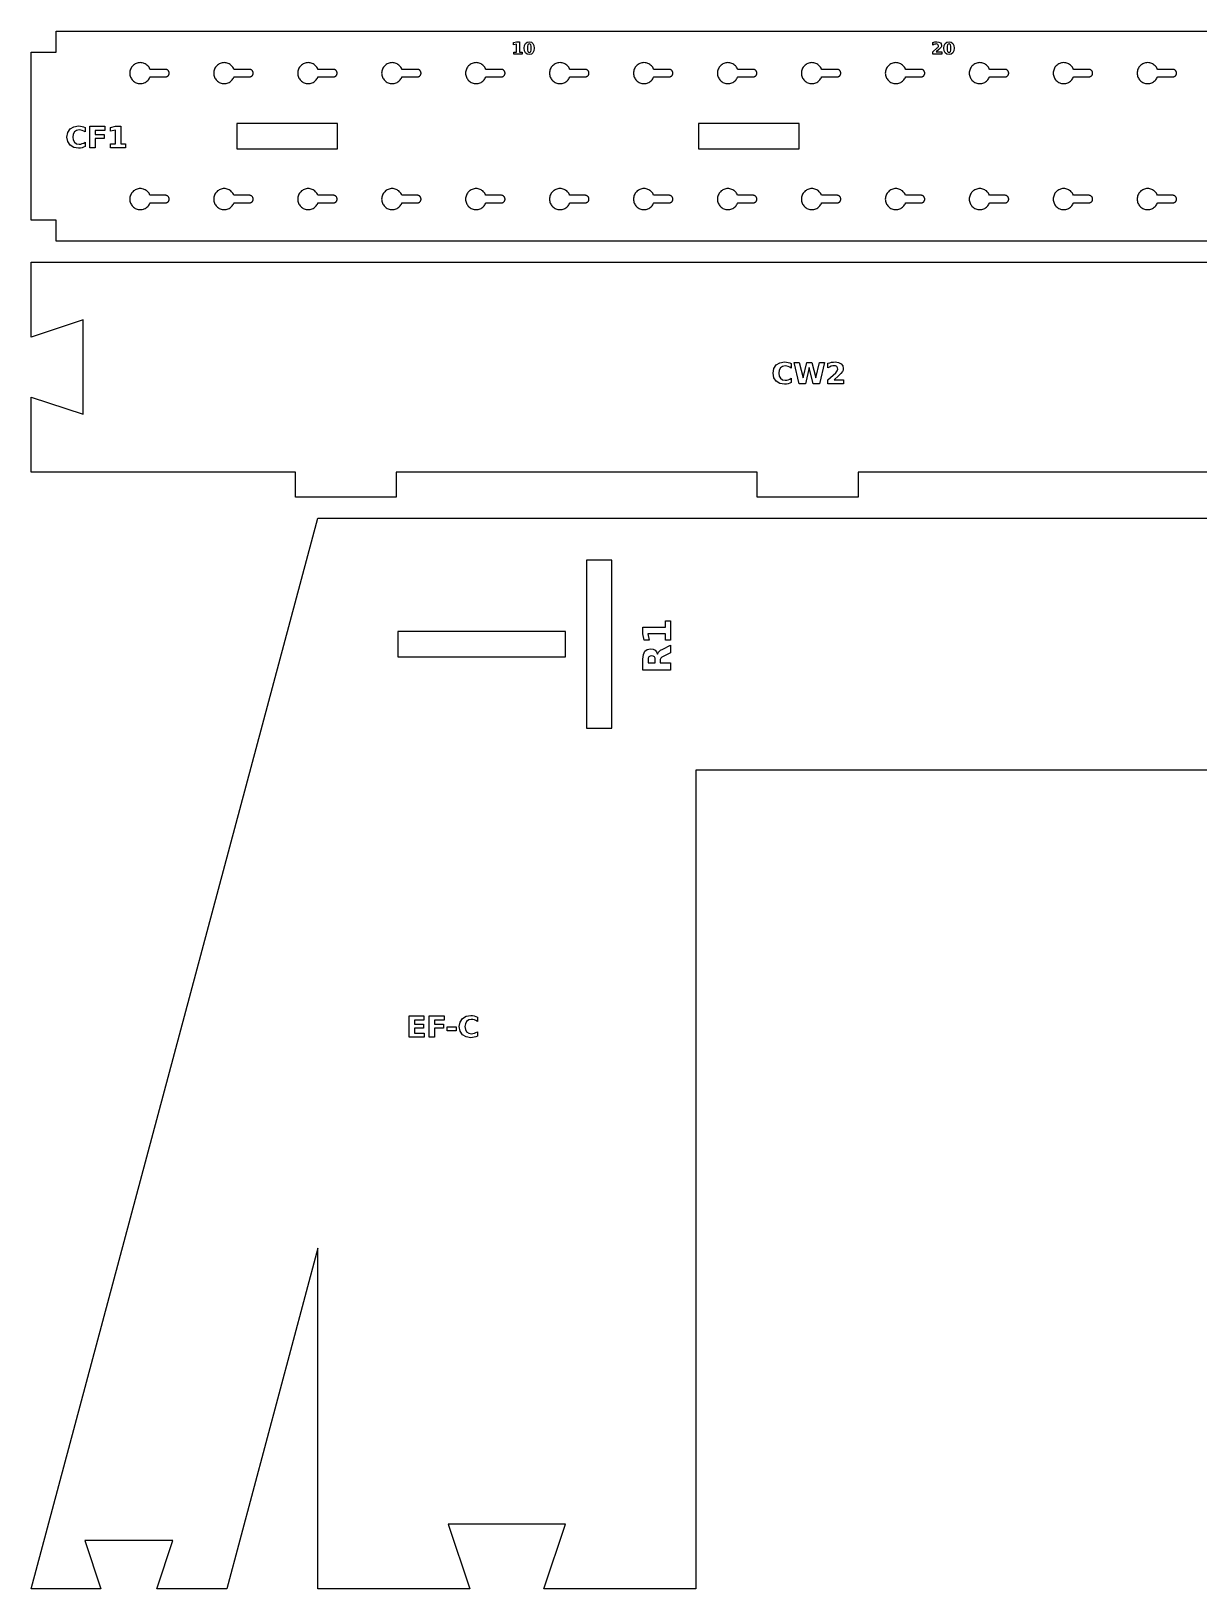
# Model space of a CAD drawing. Header units: millimetres. Extents: x 12 to 566, y 12 to 384.
# Drawn here: x 12.5 to 290.7, y 12.5 to 383.5 of the extents above; entities that cross this region are included whole.
import ezdxf

# ---------------------------------------------------------------- set-up
doc = ezdxf.new("R2010")
doc.units = ezdxf.units.MM
doc.layers.add('CUT', color=1, linetype='Continuous')
doc.layers.add('ENGRAVE', color=5, linetype='Continuous')

msp = doc.modelspace()

# ---------------------------------------------------------------- linework, layer by layer
at = {"layer": 'CUT', "color": 1}
for points in [[(18.5, 383.5), (448.5, 383.5), (448.5, 364.24), (458.4, 367.5), (458.4, 349.5), (448.5, 352.76), (448.5, 333.5), (18.5, 333.5), (18.5, 338.5), (12.5, 338.5), (12.5, 378.5), (18.5, 378.5)], [(40.43, 371.91), (40.58, 372.11), (40.7, 372.32), (40.81, 372.54), (40.83, 372.6), (44.5, 372.6), (44.59, 372.6), (44.68, 372.62), (44.76, 372.64), (44.84, 372.67), (44.92, 372.71), (45, 372.75), (45.07, 372.8), (45.14, 372.86), (45.2, 372.93), (45.25, 373), (45.29, 373.08), (45.33, 373.16), (45.36, 373.24), (45.38, 373.32), (45.4, 373.41), (45.4, 373.5), (45.4, 373.59), (45.38, 373.68), (45.36, 373.76), (45.33, 373.84), (45.29, 373.92), (45.25, 374), (45.2, 374.07), (45.14, 374.14), (45.07, 374.2), (45, 374.25), (44.92, 374.29), (44.84, 374.33), (44.76, 374.36), (44.68, 374.38), (44.59, 374.4), (44.5, 374.4), (40.83, 374.4), (40.81, 374.46), (40.7, 374.68), (40.58, 374.89), (40.43, 375.09), (40.27, 375.27), (40.09, 375.43), (39.89, 375.58), (39.68, 375.7), (39.46, 375.81), (39.23, 375.89), (38.99, 375.95), (38.75, 375.99), (38.5, 376), (38.25, 375.99), (38.01, 375.95), (37.77, 375.89), (37.54, 375.81), (37.32, 375.7), (37.11, 375.58), (36.91, 375.43), (36.73, 375.27), (36.57, 375.09), (36.42, 374.89), (36.3, 374.68), (36.19, 374.46), (36.11, 374.23), (36.05, 373.99), (36.01, 373.75), (36, 373.5), (36.01, 373.25), (36.05, 373.01), (36.11, 372.77), (36.19, 372.54), (36.3, 372.32), (36.42, 372.11), (36.57, 371.91), (36.73, 371.73), (36.91, 371.57), (37.11, 371.42), (37.32, 371.3), (37.54, 371.19), (37.77, 371.11), (38.01, 371.05), (38.25, 371.01), (38.5, 371), (38.75, 371.01), (38.99, 371.05), (39.23, 371.11), (39.46, 371.19), (39.68, 371.3), (39.89, 371.42), (40.09, 371.57), (40.27, 371.73)], [(60.43, 371.91), (60.58, 372.11), (60.7, 372.32), (60.81, 372.54), (60.83, 372.6), (64.5, 372.6), (64.59, 372.6), (64.68, 372.62), (64.76, 372.64), (64.84, 372.67), (64.92, 372.71), (65, 372.75), (65.07, 372.8), (65.14, 372.86), (65.2, 372.93), (65.25, 373), (65.29, 373.08), (65.33, 373.16), (65.36, 373.24), (65.38, 373.32), (65.4, 373.41), (65.4, 373.5), (65.4, 373.59), (65.38, 373.68), (65.36, 373.76), (65.33, 373.84), (65.29, 373.92), (65.25, 374), (65.2, 374.07), (65.14, 374.14), (65.07, 374.2), (65, 374.25), (64.92, 374.29), (64.84, 374.33), (64.76, 374.36), (64.68, 374.38), (64.59, 374.4), (64.5, 374.4), (60.83, 374.4), (60.81, 374.46), (60.7, 374.68), (60.58, 374.89), (60.43, 375.09), (60.27, 375.27), (60.09, 375.43), (59.89, 375.58), (59.68, 375.7), (59.46, 375.81), (59.23, 375.89), (58.99, 375.95), (58.75, 375.99), (58.5, 376), (58.25, 375.99), (58.01, 375.95), (57.77, 375.89), (57.54, 375.81), (57.32, 375.7), (57.11, 375.58), (56.91, 375.43), (56.73, 375.27), (56.57, 375.09), (56.42, 374.89), (56.3, 374.68), (56.19, 374.46), (56.11, 374.23), (56.05, 373.99), (56.01, 373.75), (56, 373.5), (56.01, 373.25), (56.05, 373.01), (56.11, 372.77), (56.19, 372.54), (56.3, 372.32), (56.42, 372.11), (56.57, 371.91), (56.73, 371.73), (56.91, 371.57), (57.11, 371.42), (57.32, 371.3), (57.54, 371.19), (57.77, 371.11), (58.01, 371.05), (58.25, 371.01), (58.5, 371), (58.75, 371.01), (58.99, 371.05), (59.23, 371.11), (59.46, 371.19), (59.68, 371.3), (59.89, 371.42), (60.09, 371.57), (60.27, 371.73)], [(80.43, 371.91), (80.58, 372.11), (80.7, 372.32), (80.81, 372.54), (80.83, 372.6), (84.5, 372.6), (84.59, 372.6), (84.68, 372.62), (84.76, 372.64), (84.84, 372.67), (84.92, 372.71), (85, 372.75), (85.07, 372.8), (85.14, 372.86), (85.2, 372.93), (85.25, 373), (85.29, 373.08), (85.33, 373.16), (85.36, 373.24), (85.38, 373.32), (85.4, 373.41), (85.4, 373.5), (85.4, 373.59), (85.38, 373.68), (85.36, 373.76), (85.33, 373.84), (85.29, 373.92), (85.25, 374), (85.2, 374.07), (85.14, 374.14), (85.07, 374.2), (85, 374.25), (84.92, 374.29), (84.84, 374.33), (84.76, 374.36), (84.68, 374.38), (84.59, 374.4), (84.5, 374.4), (80.83, 374.4), (80.81, 374.46), (80.7, 374.68), (80.58, 374.89), (80.43, 375.09), (80.27, 375.27), (80.09, 375.43), (79.89, 375.58), (79.68, 375.7), (79.46, 375.81), (79.23, 375.89), (78.99, 375.95), (78.75, 375.99), (78.5, 376), (78.25, 375.99), (78.01, 375.95), (77.77, 375.89), (77.54, 375.81), (77.32, 375.7), (77.11, 375.58), (76.91, 375.43), (76.73, 375.27), (76.57, 375.09), (76.42, 374.89), (76.3, 374.68), (76.19, 374.46), (76.11, 374.23), (76.05, 373.99), (76.01, 373.75), (76, 373.5), (76.01, 373.25), (76.05, 373.01), (76.11, 372.77), (76.19, 372.54), (76.3, 372.32), (76.42, 372.11), (76.57, 371.91), (76.73, 371.73), (76.91, 371.57), (77.11, 371.42), (77.32, 371.3), (77.54, 371.19), (77.77, 371.11), (78.01, 371.05), (78.25, 371.01), (78.5, 371), (78.75, 371.01), (78.99, 371.05), (79.23, 371.11), (79.46, 371.19), (79.68, 371.3), (79.89, 371.42), (80.09, 371.57), (80.27, 371.73)], [(100.43, 371.91), (100.58, 372.11), (100.7, 372.32), (100.81, 372.54), (100.83, 372.6), (104.5, 372.6), (104.59, 372.6), (104.68, 372.62), (104.76, 372.64), (104.84, 372.67), (104.92, 372.71), (105, 372.75), (105.07, 372.8), (105.14, 372.86), (105.2, 372.93), (105.25, 373), (105.29, 373.08), (105.33, 373.16), (105.36, 373.24), (105.38, 373.32), (105.4, 373.41), (105.4, 373.5), (105.4, 373.59), (105.38, 373.68), (105.36, 373.76), (105.33, 373.84), (105.29, 373.92), (105.25, 374), (105.2, 374.07), (105.14, 374.14), (105.07, 374.2), (105, 374.25), (104.92, 374.29), (104.84, 374.33), (104.76, 374.36), (104.68, 374.38), (104.59, 374.4), (104.5, 374.4), (100.83, 374.4), (100.81, 374.46), (100.7, 374.68), (100.58, 374.89), (100.43, 375.09), (100.27, 375.27), (100.09, 375.43), (99.89, 375.58), (99.68, 375.7), (99.46, 375.81), (99.23, 375.89), (98.99, 375.95), (98.75, 375.99), (98.5, 376), (98.25, 375.99), (98.01, 375.95), (97.77, 375.89), (97.54, 375.81), (97.32, 375.7), (97.11, 375.58), (96.91, 375.43), (96.73, 375.27), (96.57, 375.09), (96.42, 374.89), (96.3, 374.68), (96.19, 374.46), (96.11, 374.23), (96.05, 373.99), (96.01, 373.75), (96, 373.5), (96.01, 373.25), (96.05, 373.01), (96.11, 372.77), (96.19, 372.54), (96.3, 372.32), (96.42, 372.11), (96.57, 371.91), (96.73, 371.73), (96.91, 371.57), (97.11, 371.42), (97.32, 371.3), (97.54, 371.19), (97.77, 371.11), (98.01, 371.05), (98.25, 371.01), (98.5, 371), (98.75, 371.01), (98.99, 371.05), (99.23, 371.11), (99.46, 371.19), (99.68, 371.3), (99.89, 371.42), (100.09, 371.57), (100.27, 371.73)], [(120.43, 371.91), (120.58, 372.11), (120.7, 372.32), (120.81, 372.54), (120.83, 372.6), (124.5, 372.6), (124.59, 372.6), (124.68, 372.62), (124.76, 372.64), (124.84, 372.67), (124.92, 372.71), (125, 372.75), (125.07, 372.8), (125.14, 372.86), (125.2, 372.93), (125.25, 373), (125.29, 373.08), (125.33, 373.16), (125.36, 373.24), (125.38, 373.32), (125.4, 373.41), (125.4, 373.5), (125.4, 373.59), (125.38, 373.68), (125.36, 373.76), (125.33, 373.84), (125.29, 373.92), (125.25, 374), (125.2, 374.07), (125.14, 374.14), (125.07, 374.2), (125, 374.25), (124.92, 374.29), (124.84, 374.33), (124.76, 374.36), (124.68, 374.38), (124.59, 374.4), (124.5, 374.4), (120.83, 374.4), (120.81, 374.46), (120.7, 374.68), (120.58, 374.89), (120.43, 375.09), (120.27, 375.27), (120.09, 375.43), (119.89, 375.58), (119.68, 375.7), (119.46, 375.81), (119.23, 375.89), (118.99, 375.95), (118.75, 375.99), (118.5, 376), (118.25, 375.99), (118.01, 375.95), (117.77, 375.89), (117.54, 375.81), (117.32, 375.7), (117.11, 375.58), (116.91, 375.43), (116.73, 375.27), (116.57, 375.09), (116.42, 374.89), (116.3, 374.68), (116.19, 374.46), (116.11, 374.23), (116.05, 373.99), (116.01, 373.75), (116, 373.5), (116.01, 373.25), (116.05, 373.01), (116.11, 372.77), (116.19, 372.54), (116.3, 372.32), (116.42, 372.11), (116.57, 371.91), (116.73, 371.73), (116.91, 371.57), (117.11, 371.42), (117.32, 371.3), (117.54, 371.19), (117.77, 371.11), (118.01, 371.05), (118.25, 371.01), (118.5, 371), (118.75, 371.01), (118.99, 371.05), (119.23, 371.11), (119.46, 371.19), (119.68, 371.3), (119.89, 371.42), (120.09, 371.57), (120.27, 371.73)], [(140.43, 371.91), (140.58, 372.11), (140.7, 372.32), (140.81, 372.54), (140.83, 372.6), (144.5, 372.6), (144.59, 372.6), (144.68, 372.62), (144.76, 372.64), (144.84, 372.67), (144.92, 372.71), (145, 372.75), (145.07, 372.8), (145.14, 372.86), (145.2, 372.93), (145.25, 373), (145.29, 373.08), (145.33, 373.16), (145.36, 373.24), (145.38, 373.32), (145.4, 373.41), (145.4, 373.5), (145.4, 373.59), (145.38, 373.68), (145.36, 373.76), (145.33, 373.84), (145.29, 373.92), (145.25, 374), (145.2, 374.07), (145.14, 374.14), (145.07, 374.2), (145, 374.25), (144.92, 374.29), (144.84, 374.33), (144.76, 374.36), (144.68, 374.38), (144.59, 374.4), (144.5, 374.4), (140.83, 374.4), (140.81, 374.46), (140.7, 374.68), (140.58, 374.89), (140.43, 375.09), (140.27, 375.27), (140.09, 375.43), (139.89, 375.58), (139.68, 375.7), (139.46, 375.81), (139.23, 375.89), (138.99, 375.95), (138.75, 375.99), (138.5, 376), (138.25, 375.99), (138.01, 375.95), (137.77, 375.89), (137.54, 375.81), (137.32, 375.7), (137.11, 375.58), (136.91, 375.43), (136.73, 375.27), (136.57, 375.09), (136.42, 374.89), (136.3, 374.68), (136.19, 374.46), (136.11, 374.23), (136.05, 373.99), (136.01, 373.75), (136, 373.5), (136.01, 373.25), (136.05, 373.01), (136.11, 372.77), (136.19, 372.54), (136.3, 372.32), (136.42, 372.11), (136.57, 371.91), (136.73, 371.73), (136.91, 371.57), (137.11, 371.42), (137.32, 371.3), (137.54, 371.19), (137.77, 371.11), (138.01, 371.05), (138.25, 371.01), (138.5, 371), (138.75, 371.01), (138.99, 371.05), (139.23, 371.11), (139.46, 371.19), (139.68, 371.3), (139.89, 371.42), (140.09, 371.57), (140.27, 371.73)], [(160.43, 371.91), (160.58, 372.11), (160.7, 372.32), (160.81, 372.54), (160.83, 372.6), (164.5, 372.6), (164.59, 372.6), (164.68, 372.62), (164.76, 372.64), (164.84, 372.67), (164.92, 372.71), (165, 372.75), (165.07, 372.8), (165.14, 372.86), (165.2, 372.93), (165.25, 373), (165.29, 373.08), (165.33, 373.16), (165.36, 373.24), (165.38, 373.32), (165.4, 373.41), (165.4, 373.5), (165.4, 373.59), (165.38, 373.68), (165.36, 373.76), (165.33, 373.84), (165.29, 373.92), (165.25, 374), (165.2, 374.07), (165.14, 374.14), (165.07, 374.2), (165, 374.25), (164.92, 374.29), (164.84, 374.33), (164.76, 374.36), (164.68, 374.38), (164.59, 374.4), (164.5, 374.4), (160.83, 374.4), (160.81, 374.46), (160.7, 374.68), (160.58, 374.89), (160.43, 375.09), (160.27, 375.27), (160.09, 375.43), (159.89, 375.58), (159.68, 375.7), (159.46, 375.81), (159.23, 375.89), (158.99, 375.95), (158.75, 375.99), (158.5, 376), (158.25, 375.99), (158.01, 375.95), (157.77, 375.89), (157.54, 375.81), (157.32, 375.7), (157.11, 375.58), (156.91, 375.43), (156.73, 375.27), (156.57, 375.09), (156.42, 374.89), (156.3, 374.68), (156.19, 374.46), (156.11, 374.23), (156.05, 373.99), (156.01, 373.75), (156, 373.5), (156.01, 373.25), (156.05, 373.01), (156.11, 372.77), (156.19, 372.54), (156.3, 372.32), (156.42, 372.11), (156.57, 371.91), (156.73, 371.73), (156.91, 371.57), (157.11, 371.42), (157.32, 371.3), (157.54, 371.19), (157.77, 371.11), (158.01, 371.05), (158.25, 371.01), (158.5, 371), (158.75, 371.01), (158.99, 371.05), (159.23, 371.11), (159.46, 371.19), (159.68, 371.3), (159.89, 371.42), (160.09, 371.57), (160.27, 371.73)], [(180.43, 371.91), (180.58, 372.11), (180.7, 372.32), (180.81, 372.54), (180.83, 372.6), (184.5, 372.6), (184.59, 372.6), (184.68, 372.62), (184.76, 372.64), (184.84, 372.67), (184.92, 372.71), (185, 372.75), (185.07, 372.8), (185.14, 372.86), (185.2, 372.93), (185.25, 373), (185.29, 373.08), (185.33, 373.16), (185.36, 373.24), (185.38, 373.32), (185.4, 373.41), (185.4, 373.5), (185.4, 373.59), (185.38, 373.68), (185.36, 373.76), (185.33, 373.84), (185.29, 373.92), (185.25, 374), (185.2, 374.07), (185.14, 374.14), (185.07, 374.2), (185, 374.25), (184.92, 374.29), (184.84, 374.33), (184.76, 374.36), (184.68, 374.38), (184.59, 374.4), (184.5, 374.4), (180.83, 374.4), (180.81, 374.46), (180.7, 374.68), (180.58, 374.89), (180.43, 375.09), (180.27, 375.27), (180.09, 375.43), (179.89, 375.58), (179.68, 375.7), (179.46, 375.81), (179.23, 375.89), (178.99, 375.95), (178.75, 375.99), (178.5, 376), (178.25, 375.99), (178.01, 375.95), (177.77, 375.89), (177.54, 375.81), (177.32, 375.7), (177.11, 375.58), (176.91, 375.43), (176.73, 375.27), (176.57, 375.09), (176.42, 374.89), (176.3, 374.68), (176.19, 374.46), (176.11, 374.23), (176.05, 373.99), (176.01, 373.75), (176, 373.5), (176.01, 373.25), (176.05, 373.01), (176.11, 372.77), (176.19, 372.54), (176.3, 372.32), (176.42, 372.11), (176.57, 371.91), (176.73, 371.73), (176.91, 371.57), (177.11, 371.42), (177.32, 371.3), (177.54, 371.19), (177.77, 371.11), (178.01, 371.05), (178.25, 371.01), (178.5, 371), (178.75, 371.01), (178.99, 371.05), (179.23, 371.11), (179.46, 371.19), (179.68, 371.3), (179.89, 371.42), (180.09, 371.57), (180.27, 371.73)], [(200.43, 371.91), (200.58, 372.11), (200.7, 372.32), (200.81, 372.54), (200.83, 372.6), (204.5, 372.6), (204.59, 372.6), (204.68, 372.62), (204.76, 372.64), (204.84, 372.67), (204.92, 372.71), (205, 372.75), (205.07, 372.8), (205.14, 372.86), (205.2, 372.93), (205.25, 373), (205.29, 373.08), (205.33, 373.16), (205.36, 373.24), (205.38, 373.32), (205.4, 373.41), (205.4, 373.5), (205.4, 373.59), (205.38, 373.68), (205.36, 373.76), (205.33, 373.84), (205.29, 373.92), (205.25, 374), (205.2, 374.07), (205.14, 374.14), (205.07, 374.2), (205, 374.25), (204.92, 374.29), (204.84, 374.33), (204.76, 374.36), (204.68, 374.38), (204.59, 374.4), (204.5, 374.4), (200.83, 374.4), (200.81, 374.46), (200.7, 374.68), (200.58, 374.89), (200.43, 375.09), (200.27, 375.27), (200.09, 375.43), (199.89, 375.58), (199.68, 375.7), (199.46, 375.81), (199.23, 375.89), (198.99, 375.95), (198.75, 375.99), (198.5, 376), (198.25, 375.99), (198.01, 375.95), (197.77, 375.89), (197.54, 375.81), (197.32, 375.7), (197.11, 375.58), (196.91, 375.43), (196.73, 375.27), (196.57, 375.09), (196.42, 374.89), (196.3, 374.68), (196.19, 374.46), (196.11, 374.23), (196.05, 373.99), (196.01, 373.75), (196, 373.5), (196.01, 373.25), (196.05, 373.01), (196.11, 372.77), (196.19, 372.54), (196.3, 372.32), (196.42, 372.11), (196.57, 371.91), (196.73, 371.73), (196.91, 371.57), (197.11, 371.42), (197.32, 371.3), (197.54, 371.19), (197.77, 371.11), (198.01, 371.05), (198.25, 371.01), (198.5, 371), (198.75, 371.01), (198.99, 371.05), (199.23, 371.11), (199.46, 371.19), (199.68, 371.3), (199.89, 371.42), (200.09, 371.57), (200.27, 371.73)], [(220.27, 371.73), (220.43, 371.91), (220.58, 372.11), (220.7, 372.32), (220.81, 372.54), (220.83, 372.6), (224.5, 372.6), (224.59, 372.6), (224.68, 372.62), (224.76, 372.64), (224.84, 372.67), (224.92, 372.71), (225, 372.75), (225.07, 372.8), (225.14, 372.86), (225.2, 372.93), (225.25, 373), (225.29, 373.08), (225.33, 373.16), (225.36, 373.24), (225.38, 373.32), (225.4, 373.41), (225.4, 373.5), (225.4, 373.59), (225.38, 373.68), (225.36, 373.76), (225.33, 373.84), (225.29, 373.92), (225.25, 374), (225.2, 374.07), (225.14, 374.14), (225.07, 374.2), (225, 374.25), (224.92, 374.29), (224.84, 374.33), (224.76, 374.36), (224.68, 374.38), (224.59, 374.4), (224.5, 374.4), (220.83, 374.4), (220.81, 374.46), (220.7, 374.68), (220.58, 374.89), (220.43, 375.09), (220.27, 375.27), (220.09, 375.43), (219.89, 375.58), (219.68, 375.7), (219.46, 375.81), (219.23, 375.89), (218.99, 375.95), (218.75, 375.99), (218.5, 376), (218.25, 375.99), (218.01, 375.95), (217.77, 375.89), (217.54, 375.81), (217.32, 375.7), (217.11, 375.58), (216.91, 375.43), (216.73, 375.27), (216.57, 375.09), (216.42, 374.89), (216.3, 374.68), (216.19, 374.46), (216.11, 374.23), (216.05, 373.99), (216.01, 373.75), (216, 373.5), (216.01, 373.25), (216.05, 373.01), (216.11, 372.77), (216.19, 372.54), (216.3, 372.32), (216.42, 372.11), (216.57, 371.91), (216.73, 371.73), (216.91, 371.57), (217.11, 371.42), (217.32, 371.3), (217.54, 371.19), (217.77, 371.11), (218.01, 371.05), (218.25, 371.01), (218.5, 371), (218.75, 371.01), (218.99, 371.05), (219.23, 371.11), (219.46, 371.19), (219.68, 371.3), (219.89, 371.42), (220.09, 371.57)], [(240.27, 371.73), (240.43, 371.91), (240.58, 372.11), (240.7, 372.32), (240.81, 372.54), (240.83, 372.6), (244.5, 372.6), (244.59, 372.6), (244.68, 372.62), (244.76, 372.64), (244.84, 372.67), (244.92, 372.71), (245, 372.75), (245.07, 372.8), (245.14, 372.86), (245.2, 372.93), (245.25, 373), (245.29, 373.08), (245.33, 373.16), (245.36, 373.24), (245.38, 373.32), (245.4, 373.41), (245.4, 373.5), (245.4, 373.59), (245.38, 373.68), (245.36, 373.76), (245.33, 373.84), (245.29, 373.92), (245.25, 374), (245.2, 374.07), (245.14, 374.14), (245.07, 374.2), (245, 374.25), (244.92, 374.29), (244.84, 374.33), (244.76, 374.36), (244.68, 374.38), (244.59, 374.4), (244.5, 374.4), (240.83, 374.4), (240.81, 374.46), (240.7, 374.68), (240.58, 374.89), (240.43, 375.09), (240.27, 375.27), (240.09, 375.43), (239.89, 375.58), (239.68, 375.7), (239.46, 375.81), (239.23, 375.89), (238.99, 375.95), (238.75, 375.99), (238.5, 376), (238.25, 375.99), (238.01, 375.95), (237.77, 375.89), (237.54, 375.81), (237.32, 375.7), (237.11, 375.58), (236.91, 375.43), (236.73, 375.27), (236.57, 375.09), (236.42, 374.89), (236.3, 374.68), (236.19, 374.46), (236.11, 374.23), (236.05, 373.99), (236.01, 373.75), (236, 373.5), (236.01, 373.25), (236.05, 373.01), (236.11, 372.77), (236.19, 372.54), (236.3, 372.32), (236.42, 372.11), (236.57, 371.91), (236.73, 371.73), (236.91, 371.57), (237.11, 371.42), (237.32, 371.3), (237.54, 371.19), (237.77, 371.11), (238.01, 371.05), (238.25, 371.01), (238.5, 371), (238.75, 371.01), (238.99, 371.05), (239.23, 371.11), (239.46, 371.19), (239.68, 371.3), (239.89, 371.42), (240.09, 371.57)], [(260.43, 371.91), (260.58, 372.11), (260.7, 372.32), (260.81, 372.54), (260.83, 372.6), (264.5, 372.6), (264.59, 372.6), (264.68, 372.62), (264.76, 372.64), (264.84, 372.67), (264.92, 372.71), (265, 372.75), (265.07, 372.8), (265.14, 372.86), (265.2, 372.93), (265.25, 373), (265.29, 373.08), (265.33, 373.16), (265.36, 373.24), (265.38, 373.32), (265.4, 373.41), (265.4, 373.5), (265.4, 373.59), (265.38, 373.68), (265.36, 373.76), (265.33, 373.84), (265.29, 373.92), (265.25, 374), (265.2, 374.07), (265.14, 374.14), (265.07, 374.2), (265, 374.25), (264.92, 374.29), (264.84, 374.33), (264.76, 374.36), (264.68, 374.38), (264.59, 374.4), (264.5, 374.4), (260.83, 374.4), (260.81, 374.46), (260.7, 374.68), (260.58, 374.89), (260.43, 375.09), (260.27, 375.27), (260.09, 375.43), (259.89, 375.58), (259.68, 375.7), (259.46, 375.81), (259.23, 375.89), (258.99, 375.95), (258.75, 375.99), (258.5, 376), (258.25, 375.99), (258.01, 375.95), (257.77, 375.89), (257.54, 375.81), (257.32, 375.7), (257.11, 375.58), (256.91, 375.43), (256.73, 375.27), (256.57, 375.09), (256.42, 374.89), (256.3, 374.68), (256.19, 374.46), (256.11, 374.23), (256.05, 373.99), (256.01, 373.75), (256, 373.5), (256.01, 373.25), (256.05, 373.01), (256.11, 372.77), (256.19, 372.54), (256.3, 372.32), (256.42, 372.11), (256.57, 371.91), (256.73, 371.73), (256.91, 371.57), (257.11, 371.42), (257.32, 371.3), (257.54, 371.19), (257.77, 371.11), (258.01, 371.05), (258.25, 371.01), (258.5, 371), (258.75, 371.01), (258.99, 371.05), (259.23, 371.11), (259.46, 371.19), (259.68, 371.3), (259.89, 371.42), (260.09, 371.57), (260.27, 371.73)], [(280.43, 371.91), (280.58, 372.11), (280.7, 372.32), (280.81, 372.54), (280.83, 372.6), (284.5, 372.6), (284.59, 372.6), (284.68, 372.62), (284.76, 372.64), (284.84, 372.67), (284.92, 372.71), (285, 372.75), (285.07, 372.8), (285.14, 372.86), (285.2, 372.93), (285.25, 373), (285.29, 373.08), (285.33, 373.16), (285.36, 373.24), (285.38, 373.32), (285.4, 373.41), (285.4, 373.5), (285.4, 373.59), (285.38, 373.68), (285.36, 373.76), (285.33, 373.84), (285.29, 373.92), (285.25, 374), (285.2, 374.07), (285.14, 374.14), (285.07, 374.2), (285, 374.25), (284.92, 374.29), (284.84, 374.33), (284.76, 374.36), (284.68, 374.38), (284.59, 374.4), (284.5, 374.4), (280.83, 374.4), (280.81, 374.46), (280.7, 374.68), (280.58, 374.89), (280.43, 375.09), (280.27, 375.27), (280.09, 375.43), (279.89, 375.58), (279.68, 375.7), (279.46, 375.81), (279.23, 375.89), (278.99, 375.95), (278.75, 375.99), (278.5, 376), (278.25, 375.99), (278.01, 375.95), (277.77, 375.89), (277.54, 375.81), (277.32, 375.7), (277.11, 375.58), (276.91, 375.43), (276.73, 375.27), (276.57, 375.09), (276.42, 374.89), (276.3, 374.68), (276.19, 374.46), (276.11, 374.23), (276.05, 373.99), (276.01, 373.75), (276, 373.5), (276.01, 373.25), (276.05, 373.01), (276.11, 372.77), (276.19, 372.54), (276.3, 372.32), (276.42, 372.11), (276.57, 371.91), (276.73, 371.73), (276.91, 371.57), (277.11, 371.42), (277.32, 371.3), (277.54, 371.19), (277.77, 371.11), (278.01, 371.05), (278.25, 371.01), (278.5, 371), (278.75, 371.01), (278.99, 371.05), (279.23, 371.11), (279.46, 371.19), (279.68, 371.3), (279.89, 371.42), (280.09, 371.57), (280.27, 371.73)], [(85.5, 355.5), (85.5, 361.5), (61.5, 361.5), (61.5, 355.5)], [(195.5, 355.5), (195.5, 361.5), (171.5, 361.5), (171.5, 355.5)], [(40.43, 341.91), (40.58, 342.11), (40.7, 342.32), (40.81, 342.54), (40.83, 342.6), (44.5, 342.6), (44.59, 342.6), (44.68, 342.62), (44.76, 342.64), (44.84, 342.67), (44.92, 342.71), (45, 342.75), (45.07, 342.8), (45.14, 342.86), (45.2, 342.93), (45.25, 343), (45.29, 343.08), (45.33, 343.16), (45.36, 343.24), (45.38, 343.32), (45.4, 343.41), (45.4, 343.5), (45.4, 343.59), (45.38, 343.68), (45.36, 343.76), (45.33, 343.84), (45.29, 343.92), (45.25, 344), (45.2, 344.07), (45.14, 344.14), (45.07, 344.2), (45, 344.25), (44.92, 344.29), (44.84, 344.33), (44.76, 344.36), (44.68, 344.38), (44.59, 344.4), (44.5, 344.4), (40.83, 344.4), (40.81, 344.46), (40.7, 344.68), (40.58, 344.89), (40.43, 345.09), (40.27, 345.27), (40.09, 345.43), (39.89, 345.58), (39.68, 345.7), (39.46, 345.81), (39.23, 345.89), (38.99, 345.95), (38.75, 345.99), (38.5, 346), (38.25, 345.99), (38.01, 345.95), (37.77, 345.89), (37.54, 345.81), (37.32, 345.7), (37.11, 345.58), (36.91, 345.43), (36.73, 345.27), (36.57, 345.09), (36.42, 344.89), (36.3, 344.68), (36.19, 344.46), (36.11, 344.23), (36.05, 343.99), (36.01, 343.75), (36, 343.5), (36.01, 343.25), (36.05, 343.01), (36.11, 342.77), (36.19, 342.54), (36.3, 342.32), (36.42, 342.11), (36.57, 341.91), (36.73, 341.73), (36.91, 341.57), (37.11, 341.42), (37.32, 341.3), (37.54, 341.19), (37.77, 341.11), (38.01, 341.05), (38.25, 341.01), (38.5, 341), (38.75, 341.01), (38.99, 341.05), (39.23, 341.11), (39.46, 341.19), (39.68, 341.3), (39.89, 341.42), (40.09, 341.57), (40.27, 341.73)], [(60.43, 341.91), (60.58, 342.11), (60.7, 342.32), (60.81, 342.54), (60.83, 342.6), (64.5, 342.6), (64.59, 342.6), (64.68, 342.62), (64.76, 342.64), (64.84, 342.67), (64.92, 342.71), (65, 342.75), (65.07, 342.8), (65.14, 342.86), (65.2, 342.93), (65.25, 343), (65.29, 343.08), (65.33, 343.16), (65.36, 343.24), (65.38, 343.32), (65.4, 343.41), (65.4, 343.5), (65.4, 343.59), (65.38, 343.68), (65.36, 343.76), (65.33, 343.84), (65.29, 343.92), (65.25, 344), (65.2, 344.07), (65.14, 344.14), (65.07, 344.2), (65, 344.25), (64.92, 344.29), (64.84, 344.33), (64.76, 344.36), (64.68, 344.38), (64.59, 344.4), (64.5, 344.4), (60.83, 344.4), (60.81, 344.46), (60.7, 344.68), (60.58, 344.89), (60.43, 345.09), (60.27, 345.27), (60.09, 345.43), (59.89, 345.58), (59.68, 345.7), (59.46, 345.81), (59.23, 345.89), (58.99, 345.95), (58.75, 345.99), (58.5, 346), (58.25, 345.99), (58.01, 345.95), (57.77, 345.89), (57.54, 345.81), (57.32, 345.7), (57.11, 345.58), (56.91, 345.43), (56.73, 345.27), (56.57, 345.09), (56.42, 344.89), (56.3, 344.68), (56.19, 344.46), (56.11, 344.23), (56.05, 343.99), (56.01, 343.75), (56, 343.5), (56.01, 343.25), (56.05, 343.01), (56.11, 342.77), (56.19, 342.54), (56.3, 342.32), (56.42, 342.11), (56.57, 341.91), (56.73, 341.73), (56.91, 341.57), (57.11, 341.42), (57.32, 341.3), (57.54, 341.19), (57.77, 341.11), (58.01, 341.05), (58.25, 341.01), (58.5, 341), (58.75, 341.01), (58.99, 341.05), (59.23, 341.11), (59.46, 341.19), (59.68, 341.3), (59.89, 341.42), (60.09, 341.57), (60.27, 341.73)], [(80.43, 341.91), (80.58, 342.11), (80.7, 342.32), (80.81, 342.54), (80.83, 342.6), (84.5, 342.6), (84.59, 342.6), (84.68, 342.62), (84.76, 342.64), (84.84, 342.67), (84.92, 342.71), (85, 342.75), (85.07, 342.8), (85.14, 342.86), (85.2, 342.93), (85.25, 343), (85.29, 343.08), (85.33, 343.16), (85.36, 343.24), (85.38, 343.32), (85.4, 343.41), (85.4, 343.5), (85.4, 343.59), (85.38, 343.68), (85.36, 343.76), (85.33, 343.84), (85.29, 343.92), (85.25, 344), (85.2, 344.07), (85.14, 344.14), (85.07, 344.2), (85, 344.25), (84.92, 344.29), (84.84, 344.33), (84.76, 344.36), (84.68, 344.38), (84.59, 344.4), (84.5, 344.4), (80.83, 344.4), (80.81, 344.46), (80.7, 344.68), (80.58, 344.89), (80.43, 345.09), (80.27, 345.27), (80.09, 345.43), (79.89, 345.58), (79.68, 345.7), (79.46, 345.81), (79.23, 345.89), (78.99, 345.95), (78.75, 345.99), (78.5, 346), (78.25, 345.99), (78.01, 345.95), (77.77, 345.89), (77.54, 345.81), (77.32, 345.7), (77.11, 345.58), (76.91, 345.43), (76.73, 345.27), (76.57, 345.09), (76.42, 344.89), (76.3, 344.68), (76.19, 344.46), (76.11, 344.23), (76.05, 343.99), (76.01, 343.75), (76, 343.5), (76.01, 343.25), (76.05, 343.01), (76.11, 342.77), (76.19, 342.54), (76.3, 342.32), (76.42, 342.11), (76.57, 341.91), (76.73, 341.73), (76.91, 341.57), (77.11, 341.42), (77.32, 341.3), (77.54, 341.19), (77.77, 341.11), (78.01, 341.05), (78.25, 341.01), (78.5, 341), (78.75, 341.01), (78.99, 341.05), (79.23, 341.11), (79.46, 341.19), (79.68, 341.3), (79.89, 341.42), (80.09, 341.57), (80.27, 341.73)], [(100.43, 341.91), (100.58, 342.11), (100.7, 342.32), (100.81, 342.54), (100.83, 342.6), (104.5, 342.6), (104.59, 342.6), (104.68, 342.62), (104.76, 342.64), (104.84, 342.67), (104.92, 342.71), (105, 342.75), (105.07, 342.8), (105.14, 342.86), (105.2, 342.93), (105.25, 343), (105.29, 343.08), (105.33, 343.16), (105.36, 343.24), (105.38, 343.32), (105.4, 343.41), (105.4, 343.5), (105.4, 343.59), (105.38, 343.68), (105.36, 343.76), (105.33, 343.84), (105.29, 343.92), (105.25, 344), (105.2, 344.07), (105.14, 344.14), (105.07, 344.2), (105, 344.25), (104.92, 344.29), (104.84, 344.33), (104.76, 344.36), (104.68, 344.38), (104.59, 344.4), (104.5, 344.4), (100.83, 344.4), (100.81, 344.46), (100.7, 344.68), (100.58, 344.89), (100.43, 345.09), (100.27, 345.27), (100.09, 345.43), (99.89, 345.58), (99.68, 345.7), (99.46, 345.81), (99.23, 345.89), (98.99, 345.95), (98.75, 345.99), (98.5, 346), (98.25, 345.99), (98.01, 345.95), (97.77, 345.89), (97.54, 345.81), (97.32, 345.7), (97.11, 345.58), (96.91, 345.43), (96.73, 345.27), (96.57, 345.09), (96.42, 344.89), (96.3, 344.68), (96.19, 344.46), (96.11, 344.23), (96.05, 343.99), (96.01, 343.75), (96, 343.5), (96.01, 343.25), (96.05, 343.01), (96.11, 342.77), (96.19, 342.54), (96.3, 342.32), (96.42, 342.11), (96.57, 341.91), (96.73, 341.73), (96.91, 341.57), (97.11, 341.42), (97.32, 341.3), (97.54, 341.19), (97.77, 341.11), (98.01, 341.05), (98.25, 341.01), (98.5, 341), (98.75, 341.01), (98.99, 341.05), (99.23, 341.11), (99.46, 341.19), (99.68, 341.3), (99.89, 341.42), (100.09, 341.57), (100.27, 341.73)], [(120.27, 341.73), (120.43, 341.91), (120.58, 342.11), (120.7, 342.32), (120.81, 342.54), (120.83, 342.6), (124.5, 342.6), (124.59, 342.6), (124.68, 342.62), (124.76, 342.64), (124.84, 342.67), (124.92, 342.71), (125, 342.75), (125.07, 342.8), (125.14, 342.86), (125.2, 342.93), (125.25, 343), (125.29, 343.08), (125.33, 343.16), (125.36, 343.24), (125.38, 343.32), (125.4, 343.41), (125.4, 343.5), (125.4, 343.59), (125.38, 343.68), (125.36, 343.76), (125.33, 343.84), (125.29, 343.92), (125.25, 344), (125.2, 344.07), (125.14, 344.14), (125.07, 344.2), (125, 344.25), (124.92, 344.29), (124.84, 344.33), (124.76, 344.36), (124.68, 344.38), (124.59, 344.4), (124.5, 344.4), (120.83, 344.4), (120.81, 344.46), (120.7, 344.68), (120.58, 344.89), (120.43, 345.09), (120.27, 345.27), (120.09, 345.43), (119.89, 345.58), (119.68, 345.7), (119.46, 345.81), (119.23, 345.89), (118.99, 345.95), (118.75, 345.99), (118.5, 346), (118.25, 345.99), (118.01, 345.95), (117.77, 345.89), (117.54, 345.81), (117.32, 345.7), (117.11, 345.58), (116.91, 345.43), (116.73, 345.27), (116.57, 345.09), (116.42, 344.89), (116.3, 344.68), (116.19, 344.46), (116.11, 344.23), (116.05, 343.99), (116.01, 343.75), (116, 343.5), (116.01, 343.25), (116.05, 343.01), (116.11, 342.77), (116.19, 342.54), (116.3, 342.32), (116.42, 342.11), (116.57, 341.91), (116.73, 341.73), (116.91, 341.57), (117.11, 341.42), (117.32, 341.3), (117.54, 341.19), (117.77, 341.11), (118.01, 341.05), (118.25, 341.01), (118.5, 341), (118.75, 341.01), (118.99, 341.05), (119.23, 341.11), (119.46, 341.19), (119.68, 341.3), (119.89, 341.42), (120.09, 341.57)], [(140.27, 341.73), (140.43, 341.91), (140.58, 342.11), (140.7, 342.32), (140.81, 342.54), (140.83, 342.6), (144.5, 342.6), (144.59, 342.6), (144.68, 342.62), (144.76, 342.64), (144.84, 342.67), (144.92, 342.71), (145, 342.75), (145.07, 342.8), (145.14, 342.86), (145.2, 342.93), (145.25, 343), (145.29, 343.08), (145.33, 343.16), (145.36, 343.24), (145.38, 343.32), (145.4, 343.41), (145.4, 343.5), (145.4, 343.59), (145.38, 343.68), (145.36, 343.76), (145.33, 343.84), (145.29, 343.92), (145.25, 344), (145.2, 344.07), (145.14, 344.14), (145.07, 344.2), (145, 344.25), (144.92, 344.29), (144.84, 344.33), (144.76, 344.36), (144.68, 344.38), (144.59, 344.4), (144.5, 344.4), (140.83, 344.4), (140.81, 344.46), (140.7, 344.68), (140.58, 344.89), (140.43, 345.09), (140.27, 345.27), (140.09, 345.43), (139.89, 345.58), (139.68, 345.7), (139.46, 345.81), (139.23, 345.89), (138.99, 345.95), (138.75, 345.99), (138.5, 346), (138.25, 345.99), (138.01, 345.95), (137.77, 345.89), (137.54, 345.81), (137.32, 345.7), (137.11, 345.58), (136.91, 345.43), (136.73, 345.27), (136.57, 345.09), (136.42, 344.89), (136.3, 344.68), (136.19, 344.46), (136.11, 344.23), (136.05, 343.99), (136.01, 343.75), (136, 343.5), (136.01, 343.25), (136.05, 343.01), (136.11, 342.77), (136.19, 342.54), (136.3, 342.32), (136.42, 342.11), (136.57, 341.91), (136.73, 341.73), (136.91, 341.57), (137.11, 341.42), (137.32, 341.3), (137.54, 341.19), (137.77, 341.11), (138.01, 341.05), (138.25, 341.01), (138.5, 341), (138.75, 341.01), (138.99, 341.05), (139.23, 341.11), (139.46, 341.19), (139.68, 341.3), (139.89, 341.42), (140.09, 341.57)], [(160.43, 341.91), (160.58, 342.11), (160.7, 342.32), (160.81, 342.54), (160.83, 342.6), (164.5, 342.6), (164.59, 342.6), (164.68, 342.62), (164.76, 342.64), (164.84, 342.67), (164.92, 342.71), (165, 342.75), (165.07, 342.8), (165.14, 342.86), (165.2, 342.93), (165.25, 343), (165.29, 343.08), (165.33, 343.16), (165.36, 343.24), (165.38, 343.32), (165.4, 343.41), (165.4, 343.5), (165.4, 343.59), (165.38, 343.68), (165.36, 343.76), (165.33, 343.84), (165.29, 343.92), (165.25, 344), (165.2, 344.07), (165.14, 344.14), (165.07, 344.2), (165, 344.25), (164.92, 344.29), (164.84, 344.33), (164.76, 344.36), (164.68, 344.38), (164.59, 344.4), (164.5, 344.4), (160.83, 344.4), (160.81, 344.46), (160.7, 344.68), (160.58, 344.89), (160.43, 345.09), (160.27, 345.27), (160.09, 345.43), (159.89, 345.58), (159.68, 345.7), (159.46, 345.81), (159.23, 345.89), (158.99, 345.95), (158.75, 345.99), (158.5, 346), (158.25, 345.99), (158.01, 345.95), (157.77, 345.89), (157.54, 345.81), (157.32, 345.7), (157.11, 345.58), (156.91, 345.43), (156.73, 345.27), (156.57, 345.09), (156.42, 344.89), (156.3, 344.68), (156.19, 344.46), (156.11, 344.23), (156.05, 343.99), (156.01, 343.75), (156, 343.5), (156.01, 343.25), (156.05, 343.01), (156.11, 342.77), (156.19, 342.54), (156.3, 342.32), (156.42, 342.11), (156.57, 341.91), (156.73, 341.73), (156.91, 341.57), (157.11, 341.42), (157.32, 341.3), (157.54, 341.19), (157.77, 341.11), (158.01, 341.05), (158.25, 341.01), (158.5, 341), (158.75, 341.01), (158.99, 341.05), (159.23, 341.11), (159.46, 341.19), (159.68, 341.3), (159.89, 341.42), (160.09, 341.57), (160.27, 341.73)], [(180.43, 341.91), (180.58, 342.11), (180.7, 342.32), (180.81, 342.54), (180.83, 342.6), (184.5, 342.6), (184.59, 342.6), (184.68, 342.62), (184.76, 342.64), (184.84, 342.67), (184.92, 342.71), (185, 342.75), (185.07, 342.8), (185.14, 342.86), (185.2, 342.93), (185.25, 343), (185.29, 343.08), (185.33, 343.16), (185.36, 343.24), (185.38, 343.32), (185.4, 343.41), (185.4, 343.5), (185.4, 343.59), (185.38, 343.68), (185.36, 343.76), (185.33, 343.84), (185.29, 343.92), (185.25, 344), (185.2, 344.07), (185.14, 344.14), (185.07, 344.2), (185, 344.25), (184.92, 344.29), (184.84, 344.33), (184.76, 344.36), (184.68, 344.38), (184.59, 344.4), (184.5, 344.4), (180.83, 344.4), (180.81, 344.46), (180.7, 344.68), (180.58, 344.89), (180.43, 345.09), (180.27, 345.27), (180.09, 345.43), (179.89, 345.58), (179.68, 345.7), (179.46, 345.81), (179.23, 345.89), (178.99, 345.95), (178.75, 345.99), (178.5, 346), (178.25, 345.99), (178.01, 345.95), (177.77, 345.89), (177.54, 345.81), (177.32, 345.7), (177.11, 345.58), (176.91, 345.43), (176.73, 345.27), (176.57, 345.09), (176.42, 344.89), (176.3, 344.68), (176.19, 344.46), (176.11, 344.23), (176.05, 343.99), (176.01, 343.75), (176, 343.5), (176.01, 343.25), (176.05, 343.01), (176.11, 342.77), (176.19, 342.54), (176.3, 342.32), (176.42, 342.11), (176.57, 341.91), (176.73, 341.73), (176.91, 341.57), (177.11, 341.42), (177.32, 341.3), (177.54, 341.19), (177.77, 341.11), (178.01, 341.05), (178.25, 341.01), (178.5, 341), (178.75, 341.01), (178.99, 341.05), (179.23, 341.11), (179.46, 341.19), (179.68, 341.3), (179.89, 341.42), (180.09, 341.57), (180.27, 341.73)], [(200.43, 341.91), (200.58, 342.11), (200.7, 342.32), (200.81, 342.54), (200.83, 342.6), (204.5, 342.6), (204.59, 342.6), (204.68, 342.62), (204.76, 342.64), (204.84, 342.67), (204.92, 342.71), (205, 342.75), (205.07, 342.8), (205.14, 342.86), (205.2, 342.93), (205.25, 343), (205.29, 343.08), (205.33, 343.16), (205.36, 343.24), (205.38, 343.32), (205.4, 343.41), (205.4, 343.5), (205.4, 343.59), (205.38, 343.68), (205.36, 343.76), (205.33, 343.84), (205.29, 343.92), (205.25, 344), (205.2, 344.07), (205.14, 344.14), (205.07, 344.2), (205, 344.25), (204.92, 344.29), (204.84, 344.33), (204.76, 344.36), (204.68, 344.38), (204.59, 344.4), (204.5, 344.4), (200.83, 344.4), (200.81, 344.46), (200.7, 344.68), (200.58, 344.89), (200.43, 345.09), (200.27, 345.27), (200.09, 345.43), (199.89, 345.58), (199.68, 345.7), (199.46, 345.81), (199.23, 345.89), (198.99, 345.95), (198.75, 345.99), (198.5, 346), (198.25, 345.99), (198.01, 345.95), (197.77, 345.89), (197.54, 345.81), (197.32, 345.7), (197.11, 345.58), (196.91, 345.43), (196.73, 345.27), (196.57, 345.09), (196.42, 344.89), (196.3, 344.68), (196.19, 344.46), (196.11, 344.23), (196.05, 343.99), (196.01, 343.75), (196, 343.5), (196.01, 343.25), (196.05, 343.01), (196.11, 342.77), (196.19, 342.54), (196.3, 342.32), (196.42, 342.11), (196.57, 341.91), (196.73, 341.73), (196.91, 341.57), (197.11, 341.42), (197.32, 341.3), (197.54, 341.19), (197.77, 341.11), (198.01, 341.05), (198.25, 341.01), (198.5, 341), (198.75, 341.01), (198.99, 341.05), (199.23, 341.11), (199.46, 341.19), (199.68, 341.3), (199.89, 341.42), (200.09, 341.57), (200.27, 341.73)], [(220.43, 341.91), (220.58, 342.11), (220.7, 342.32), (220.81, 342.54), (220.83, 342.6), (224.5, 342.6), (224.59, 342.6), (224.68, 342.62), (224.76, 342.64), (224.84, 342.67), (224.92, 342.71), (225, 342.75), (225.07, 342.8), (225.14, 342.86), (225.2, 342.93), (225.25, 343), (225.29, 343.08), (225.33, 343.16), (225.36, 343.24), (225.38, 343.32), (225.4, 343.41), (225.4, 343.5), (225.4, 343.59), (225.38, 343.68), (225.36, 343.76), (225.33, 343.84), (225.29, 343.92), (225.25, 344), (225.2, 344.07), (225.14, 344.14), (225.07, 344.2), (225, 344.25), (224.92, 344.29), (224.84, 344.33), (224.76, 344.36), (224.68, 344.38), (224.59, 344.4), (224.5, 344.4), (220.83, 344.4), (220.81, 344.46), (220.7, 344.68), (220.58, 344.89), (220.43, 345.09), (220.27, 345.27), (220.09, 345.43), (219.89, 345.58), (219.68, 345.7), (219.46, 345.81), (219.23, 345.89), (218.99, 345.95), (218.75, 345.99), (218.5, 346), (218.25, 345.99), (218.01, 345.95), (217.77, 345.89), (217.54, 345.81), (217.32, 345.7), (217.11, 345.58), (216.91, 345.43), (216.73, 345.27), (216.57, 345.09), (216.42, 344.89), (216.3, 344.68), (216.19, 344.46), (216.11, 344.23), (216.05, 343.99), (216.01, 343.75), (216, 343.5), (216.01, 343.25), (216.05, 343.01), (216.11, 342.77), (216.19, 342.54), (216.3, 342.32), (216.42, 342.11), (216.57, 341.91), (216.73, 341.73), (216.91, 341.57), (217.11, 341.42), (217.32, 341.3), (217.54, 341.19), (217.77, 341.11), (218.01, 341.05), (218.25, 341.01), (218.5, 341), (218.75, 341.01), (218.99, 341.05), (219.23, 341.11), (219.46, 341.19), (219.68, 341.3), (219.89, 341.42), (220.09, 341.57), (220.27, 341.73)], [(240.43, 341.91), (240.58, 342.11), (240.7, 342.32), (240.81, 342.54), (240.83, 342.6), (244.5, 342.6), (244.59, 342.6), (244.68, 342.62), (244.76, 342.64), (244.84, 342.67), (244.92, 342.71), (245, 342.75), (245.07, 342.8), (245.14, 342.86), (245.2, 342.93), (245.25, 343), (245.29, 343.08), (245.33, 343.16), (245.36, 343.24), (245.38, 343.32), (245.4, 343.41), (245.4, 343.5), (245.4, 343.59), (245.38, 343.68), (245.36, 343.76), (245.33, 343.84), (245.29, 343.92), (245.25, 344), (245.2, 344.07), (245.14, 344.14), (245.07, 344.2), (245, 344.25), (244.92, 344.29), (244.84, 344.33), (244.76, 344.36), (244.68, 344.38), (244.59, 344.4), (244.5, 344.4), (240.83, 344.4), (240.81, 344.46), (240.7, 344.68), (240.58, 344.89), (240.43, 345.09), (240.27, 345.27), (240.09, 345.43), (239.89, 345.58), (239.68, 345.7), (239.46, 345.81), (239.23, 345.89), (238.99, 345.95), (238.75, 345.99), (238.5, 346), (238.25, 345.99), (238.01, 345.95), (237.77, 345.89), (237.54, 345.81), (237.32, 345.7), (237.11, 345.58), (236.91, 345.43), (236.73, 345.27), (236.57, 345.09), (236.42, 344.89), (236.3, 344.68), (236.19, 344.46), (236.11, 344.23), (236.05, 343.99), (236.01, 343.75), (236, 343.5), (236.01, 343.25), (236.05, 343.01), (236.11, 342.77), (236.19, 342.54), (236.3, 342.32), (236.42, 342.11), (236.57, 341.91), (236.73, 341.73), (236.91, 341.57), (237.11, 341.42), (237.32, 341.3), (237.54, 341.19), (237.77, 341.11), (238.01, 341.05), (238.25, 341.01), (238.5, 341), (238.75, 341.01), (238.99, 341.05), (239.23, 341.11), (239.46, 341.19), (239.68, 341.3), (239.89, 341.42), (240.09, 341.57), (240.27, 341.73)], [(260.43, 341.91), (260.58, 342.11), (260.7, 342.32), (260.81, 342.54), (260.83, 342.6), (264.5, 342.6), (264.59, 342.6), (264.68, 342.62), (264.76, 342.64), (264.84, 342.67), (264.92, 342.71), (265, 342.75), (265.07, 342.8), (265.14, 342.86), (265.2, 342.93), (265.25, 343), (265.29, 343.08), (265.33, 343.16), (265.36, 343.24), (265.38, 343.32), (265.4, 343.41), (265.4, 343.5), (265.4, 343.59), (265.38, 343.68), (265.36, 343.76), (265.33, 343.84), (265.29, 343.92), (265.25, 344), (265.2, 344.07), (265.14, 344.14), (265.07, 344.2), (265, 344.25), (264.92, 344.29), (264.84, 344.33), (264.76, 344.36), (264.68, 344.38), (264.59, 344.4), (264.5, 344.4), (260.83, 344.4), (260.81, 344.46), (260.7, 344.68), (260.58, 344.89), (260.43, 345.09), (260.27, 345.27), (260.09, 345.43), (259.89, 345.58), (259.68, 345.7), (259.46, 345.81), (259.23, 345.89), (258.99, 345.95), (258.75, 345.99), (258.5, 346), (258.25, 345.99), (258.01, 345.95), (257.77, 345.89), (257.54, 345.81), (257.32, 345.7), (257.11, 345.58), (256.91, 345.43), (256.73, 345.27), (256.57, 345.09), (256.42, 344.89), (256.3, 344.68), (256.19, 344.46), (256.11, 344.23), (256.05, 343.99), (256.01, 343.75), (256, 343.5), (256.01, 343.25), (256.05, 343.01), (256.11, 342.77), (256.19, 342.54), (256.3, 342.32), (256.42, 342.11), (256.57, 341.91), (256.73, 341.73), (256.91, 341.57), (257.11, 341.42), (257.32, 341.3), (257.54, 341.19), (257.77, 341.11), (258.01, 341.05), (258.25, 341.01), (258.5, 341), (258.75, 341.01), (258.99, 341.05), (259.23, 341.11), (259.46, 341.19), (259.68, 341.3), (259.89, 341.42), (260.09, 341.57), (260.27, 341.73)], [(280.27, 341.73), (280.43, 341.91), (280.58, 342.11), (280.7, 342.32), (280.81, 342.54), (280.83, 342.6), (284.5, 342.6), (284.59, 342.6), (284.68, 342.62), (284.76, 342.64), (284.84, 342.67), (284.92, 342.71), (285, 342.75), (285.07, 342.8), (285.14, 342.86), (285.2, 342.93), (285.25, 343), (285.29, 343.08), (285.33, 343.16), (285.36, 343.24), (285.38, 343.32), (285.4, 343.41), (285.4, 343.5), (285.4, 343.59), (285.38, 343.68), (285.36, 343.76), (285.33, 343.84), (285.29, 343.92), (285.25, 344), (285.2, 344.07), (285.14, 344.14), (285.07, 344.2), (285, 344.25), (284.92, 344.29), (284.84, 344.33), (284.76, 344.36), (284.68, 344.38), (284.59, 344.4), (284.5, 344.4), (280.83, 344.4), (280.81, 344.46), (280.7, 344.68), (280.58, 344.89), (280.43, 345.09), (280.27, 345.27), (280.09, 345.43), (279.89, 345.58), (279.68, 345.7), (279.46, 345.81), (279.23, 345.89), (278.99, 345.95), (278.75, 345.99), (278.5, 346), (278.25, 345.99), (278.01, 345.95), (277.77, 345.89), (277.54, 345.81), (277.32, 345.7), (277.11, 345.58), (276.91, 345.43), (276.73, 345.27), (276.57, 345.09), (276.42, 344.89), (276.3, 344.68), (276.19, 344.46), (276.11, 344.23), (276.05, 343.99), (276.01, 343.75), (276, 343.5), (276.01, 343.25), (276.05, 343.01), (276.11, 342.77), (276.19, 342.54), (276.3, 342.32), (276.42, 342.11), (276.57, 341.91), (276.73, 341.73), (276.91, 341.57), (277.11, 341.42), (277.32, 341.3), (277.54, 341.19), (277.77, 341.11), (278.01, 341.05), (278.25, 341.01), (278.5, 341), (278.75, 341.01), (278.99, 341.05), (279.23, 341.11), (279.46, 341.19), (279.68, 341.3), (279.89, 341.42), (280.09, 341.57)], [(442.5, 323.5), (470.5, 323.5), (470.5, 283.5), (442.5, 283.5), (442.5, 278.5), (319.5, 278.5), (319.5, 272.5), (295.5, 272.5), (295.5, 278.5), (209.5, 278.5), (209.5, 272.5), (185.5, 272.5), (185.5, 278.5), (99.5, 278.5), (99.5, 272.5), (75.5, 272.5), (75.5, 278.5), (12.5, 278.5), (12.5, 296.36), (24.88, 292.25), (24.88, 314.75), (12.5, 310.64), (12.5, 328.5), (442.5, 328.5)], [(385.98, 251), (385.98, 224), (400.83, 228.96), (400.83, 207.5), (170.83, 207.5), (170.83, 12.5), (134.67, 12.5), (139.83, 27.9), (111.83, 27.9), (116.98, 12.5), (80.83, 12.5), (80.83, 93.63), (59.09, 12.5), (42.46, 12.5), (46.28, 24.03), (25.31, 24.03), (29.13, 12.5), (12.5, 12.5), (80.83, 267.5), (127.41, 267.5), (170.83, 267.5), (400.83, 267.5), (400.83, 246.04)], [(150.83, 217.5), (150.83, 257.5), (144.83, 257.5), (144.83, 217.5)], [(99.83, 234.5), (139.83, 234.5), (139.83, 240.5), (99.83, 240.5)]]:
    msp.add_lwpolyline(points, close=True, dxfattribs=at)
at = {"layer": 'ENGRAVE', "color": 5}
for points in [[(127.47, 378.52), (128.13, 378.52), (128.13, 380.4), (127.45, 380.26), (127.45, 380.78), (128.13, 380.92), (128.84, 380.92), (128.84, 378.52), (129.51, 378.52), (129.51, 378), (127.47, 378)], [(132.38, 379.45), (132.3, 378.81), (132.06, 378.34), (131.68, 378.04), (131.18, 377.94), (130.67, 378.04), (130.29, 378.34), (130.05, 378.81), (129.97, 379.45), (130.05, 380.1), (130.29, 380.57), (130.67, 380.87), (131.18, 380.97), (131.68, 380.87), (132.06, 380.57), (132.3, 380.1)], [(131.62, 379.46), (131.6, 379.93), (131.52, 380.23), (131.38, 380.4), (131.18, 380.45), (130.97, 380.4), (130.83, 380.23), (130.75, 379.93), (130.73, 379.46), (130.75, 378.99), (130.83, 378.68), (130.97, 378.51), (131.18, 378.45), (131.38, 378.51), (131.52, 378.68), (131.6, 378.99)], [(228.15, 378.55), (229.44, 378.55), (229.44, 378), (227.32, 378), (227.32, 378.55), (228.38, 379.49), (228.5, 379.62), (228.59, 379.74), (228.64, 379.87), (228.66, 380), (228.63, 380.19), (228.52, 380.33), (228.36, 380.42), (228.16, 380.45), (227.97, 380.44), (227.77, 380.38), (227.56, 380.29), (227.32, 380.16), (227.32, 380.8), (227.58, 380.87), (227.83, 380.92), (228.07, 380.96), (228.31, 380.97), (228.78, 380.91), (229.13, 380.74), (229.34, 380.46), (229.42, 380.1), (229.39, 379.87), (229.29, 379.65), (229.1, 379.41), (228.78, 379.1)], [(232.38, 379.45), (232.3, 378.81), (232.06, 378.34), (231.68, 378.04), (231.18, 377.94), (230.67, 378.04), (230.29, 378.34), (230.05, 378.81), (229.97, 379.45), (230.05, 380.1), (230.29, 380.57), (230.67, 380.87), (231.18, 380.97), (231.68, 380.87), (232.06, 380.57), (232.3, 380.1)], [(231.62, 379.46), (231.6, 379.93), (231.52, 380.23), (231.38, 380.4), (231.18, 380.45), (230.97, 380.4), (230.83, 380.23), (230.75, 379.93), (230.73, 379.46), (230.75, 378.99), (230.83, 378.68), (230.97, 378.51), (231.18, 378.45), (231.38, 378.51), (231.52, 378.68), (231.6, 378.99)], [(25.38, 356.02), (25.01, 355.85), (24.63, 355.73), (24.23, 355.66), (23.81, 355.64), (22.66, 355.81), (21.79, 356.35), (21.23, 357.19), (21.04, 358.28), (21.23, 359.38), (21.79, 360.22), (22.66, 360.75), (23.81, 360.93), (24.23, 360.91), (24.63, 360.83), (25.01, 360.72), (25.38, 360.55), (25.38, 359.5), (25.02, 359.71), (24.66, 359.86), (24.3, 359.95), (23.91, 359.98), (23.28, 359.86), (22.81, 359.53), (22.5, 358.99), (22.4, 358.28), (22.5, 357.58), (22.81, 357.04), (23.28, 356.7), (23.91, 356.59), (24.3, 356.62), (24.66, 356.71), (25.02, 356.86), (25.38, 357.07)], [(26.47, 360.84), (30.02, 360.84), (30.02, 359.84), (27.79, 359.84), (27.79, 358.89), (29.89, 358.89), (29.89, 357.9), (27.79, 357.9), (27.79, 355.74), (26.47, 355.74)], [(31.43, 356.64), (32.6, 356.64), (32.6, 359.94), (31.4, 359.7), (31.4, 360.59), (32.59, 360.84), (33.84, 360.84), (33.84, 356.64), (35, 356.64), (35, 355.74), (31.43, 355.74)], [(193.59, 299.79), (193.22, 299.63), (192.84, 299.51), (192.43, 299.44), (192.02, 299.41), (190.87, 299.59), (190, 300.12), (189.44, 300.96), (189.25, 302.06), (189.44, 303.15), (190, 303.99), (190.87, 304.53), (192.02, 304.71), (192.43, 304.68), (192.84, 304.61), (193.22, 304.49), (193.59, 304.33), (193.59, 303.27), (193.23, 303.49), (192.87, 303.64), (192.51, 303.72), (192.12, 303.75), (191.49, 303.64), (191.01, 303.3), (190.71, 302.76), (190.61, 302.06), (190.71, 301.35), (191.01, 300.82), (191.49, 300.48), (192.12, 300.36), (192.51, 300.39), (192.87, 300.48), (193.23, 300.63), (193.59, 300.85)], [(194.25, 304.61), (195.51, 304.61), (196.39, 300.91), (197.27, 304.61), (198.53, 304.61), (199.41, 300.91), (200.29, 304.61), (201.54, 304.61), (200.34, 299.51), (198.82, 299.51), (197.89, 303.39), (196.98, 299.51), (195.46, 299.51)], [(203.78, 300.48), (206.02, 300.48), (206.02, 299.51), (202.31, 299.51), (202.31, 300.48), (204.18, 302.12), (204.39, 302.35), (204.55, 302.56), (204.64, 302.78), (204.67, 303.01), (204.6, 303.33), (204.42, 303.59), (204.14, 303.75), (203.78, 303.81), (203.46, 303.77), (203.11, 303.68), (202.73, 303.51), (202.33, 303.28), (202.33, 304.41), (202.77, 304.53), (203.21, 304.63), (203.64, 304.69), (204.06, 304.71), (204.87, 304.61), (205.48, 304.3), (205.86, 303.82), (205.99, 303.18), (205.93, 302.78), (205.77, 302.4), (205.44, 301.98), (204.87, 301.43)], [(163.66, 238.48), (163.66, 239.98), (159.42, 239.98), (159.73, 238.45), (158.58, 238.45), (158.27, 239.97), (158.27, 241.58), (163.66, 241.58), (163.66, 243.07), (164.83, 243.07), (164.83, 238.48)], [(162.34, 233.02), (164.83, 233.02), (164.83, 231.33), (158.27, 231.33), (158.27, 233.91), (158.37, 235.03), (158.7, 235.81), (159.26, 236.26), (160.08, 236.41), (160.67, 236.34), (161.14, 236.1), (161.51, 235.71), (161.76, 235.15), (161.89, 235.48), (162.12, 235.77), (162.47, 236.05), (162.96, 236.33), (164.83, 237.25), (164.83, 235.45), (163.2, 234.65), (162.78, 234.4), (162.53, 234.16), (162.39, 233.87), (162.34, 233.5)], [(161.18, 233.73), (161.13, 234.19), (160.98, 234.49), (160.72, 234.67), (160.33, 234.72), (159.94, 234.67), (159.69, 234.49), (159.54, 234.19), (159.49, 233.73), (159.49, 233.02), (161.18, 233.02)], [(102.54, 148.96), (106.09, 148.96), (106.09, 147.97), (103.85, 147.97), (103.85, 147.02), (105.95, 147.02), (105.95, 146.02), (103.85, 146.02), (103.85, 144.85), (106.16, 144.85), (106.16, 143.86), (102.54, 143.86)], [(107.32, 148.96), (110.87, 148.96), (110.87, 147.97), (108.63, 147.97), (108.63, 147.02), (110.74, 147.02), (110.74, 146.02), (108.63, 146.02), (108.63, 143.86), (107.32, 143.86)], [(118.84, 144.14), (118.47, 143.98), (118.08, 143.86), (117.68, 143.79), (117.26, 143.76), (116.12, 143.94), (115.24, 144.47), (114.68, 145.31), (114.5, 146.41), (114.68, 147.5), (115.24, 148.34), (116.12, 148.88), (117.26, 149.06), (117.68, 149.03), (118.08, 148.96), (118.47, 148.84), (118.84, 148.68), (118.84, 147.62), (118.47, 147.84), (118.11, 147.99), (117.75, 148.07), (117.37, 148.1), (116.74, 147.99), (116.26, 147.65), (115.96, 147.11), (115.86, 146.41), (115.96, 145.7), (116.26, 145.17), (116.74, 144.83), (117.37, 144.71), (117.75, 144.74), (118.11, 144.83), (118.47, 144.98), (118.84, 145.2)], [(111.62, 146.37), (113.77, 146.37), (113.77, 145.38), (111.62, 145.38)]]:
    msp.add_lwpolyline(points, close=True, dxfattribs=at)

doc.saveas('drawing.dxf')
